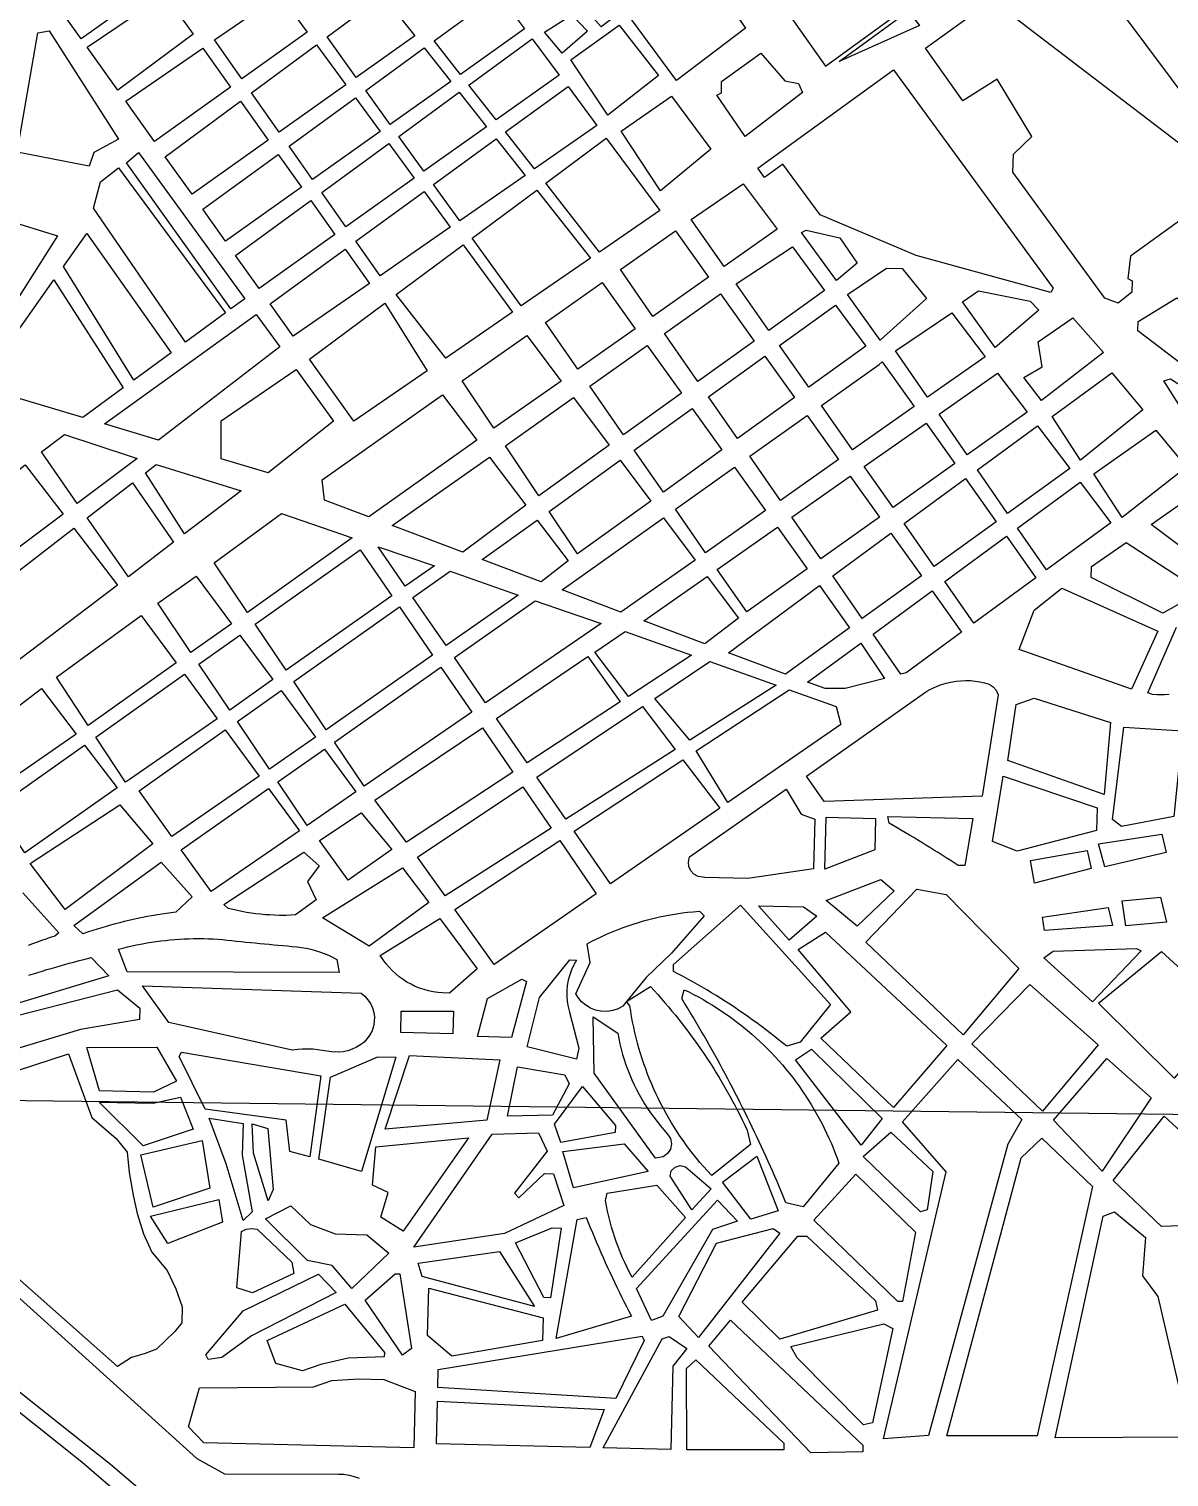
# Model space of a CAD drawing. Extents: x 407811 to 416949, y 4498993 to 4508589.
# Drawn here: x 410173 to 410815, y 4499830 to 4500646 of the extents above; entities that cross this region are included whole.
import ezdxf

# ---------------------------------------------------------------- set-up
doc = ezdxf.new("R2010")
doc.units = 0
doc.header["$LTSCALE"] = 40
doc.header["$MEASUREMENT"] = 0
for name, color, linetype in [('Images', 253, 'CONTINUOUS'), ('ΟΙΚ.ΤΕΤΡΑΓΩΝΑ ΠΟΛΙΧΝΗ', 112, 'CONTINUOUS'), ('υπόλοιπο θεσσαλονίκης', 7, 'CONTINUOUS')]:
    doc.layers.add(name, color=color, linetype=linetype)
picture_1 = doc.add_image_def('image1.tif', size_in_pixel=(10278, 10088))

msp = doc.modelspace()

# ---------------------------------------------------------------- linework, layer by layer
at = {"layer": 'ΟΙΚ.ΤΕΤΡΑΓΩΝΑ ΠΟΛΙΧΝΗ'}
msp.add_lwpolyline([(410552.47, 4500722.5), (410621.18, 4500625.13), (410708.94, 4500689.1), (410796.69, 4500753.06), (410728.28, 4500846.56)], dxfattribs=at)
msp.add_lwpolyline([(410667.66, 4500656.05), (410674.1, 4500648.08), (410628.88, 4500627.78)], close=True, dxfattribs=at)
at = {"layer": 'υπόλοιπο θεσσαλονίκης'}
for points in [[(410428.53, 4500694.57), (410417.91, 4500729.13), (410420.61, 4500735.42), (410508.25, 4500733.32), (410518.47, 4500735.62), (410525.94, 4500729.09), (410525.7, 4500718.92), (410576.08, 4500646.58), (410537.25, 4500617.01), (410507.7, 4500657.1), (410494.76, 4500647.24), (410481.15, 4500662.82), (410478.61, 4500662.88), (410442.77, 4500705.66), (410428.53, 4500694.57)], [(410772.5, 4500676.18), (410815.2, 4500708.19), (410879.29, 4500624.07), (410840.46, 4500594.51), (410830.39, 4500598.57), (410772.5, 4500676.18)], [(410245.21, 4500671.24), (410202.07, 4500640.56), (410186.94, 4500661.81), (410230.75, 4500691.7), (410245.21, 4500671.24)], [(410265.11, 4500643.1), (410222.67, 4500611.64), (410205.51, 4500635.74), (410249.23, 4500665.56), (410265.11, 4500643.1)], [(410329.38, 4500644.3), (410292.54, 4500617.94), (410277.16, 4500639.88), (410314, 4500665.3), (410329.38, 4500644.3)], [(410389.87, 4500642.21), (410356.96, 4500618.77), (410340.51, 4500641.58), (410371.94, 4500664.9), (410389.87, 4500642.21)], [(410451.75, 4500646.12), (410415.67, 4500620.48), (410400.83, 4500639.46), (410437.07, 4500665.86), (410451.75, 4500646.12)], [(410677.48, 4500635.26), (410714.98, 4500662.31), (410866.01, 4500546.89), (410865.89, 4500541.81), (410859.42, 4500536.89), (410851.8, 4500537.07), (410851.92, 4500542.14), (410840.73, 4500552.57), (410792.88, 4500518.15), (410791.31, 4500505.48), (410793.82, 4500504.15), (410793.67, 4500497.8), (410785.9, 4500491.63), (410778.34, 4500494.35), (410726.65, 4500565.47), (410726.9, 4500575.63), (410737.3, 4500585.54), (410717.73, 4500617.78), (410698.38, 4500605.53), (410677.48, 4500635.26)], [(410462.91, 4500644.2), (410478.4, 4500653.99), (410487.08, 4500644.88), (410472.8, 4500632.52), (410462.91, 4500644.2)], [(410177.69, 4500643.81), (410183.98, 4500645.06), (410223.06, 4500584.04), (410209.13, 4500576.47), (410206.58, 4500568.87), (410166.11, 4500576.61), (410177.69, 4500643.81)], [(410477.79, 4500628.6), (410504.95, 4500648.27), (410527.15, 4500619.79), (410498.66, 4500597.6), (410477.79, 4500628.6)], [(410351.12, 4500614.61), (410313.61, 4500587.91), (410298.06, 4500610.08), (410334.59, 4500637.18), (410351.12, 4500614.61)], [(410471.12, 4500620.09), (410435.7, 4500594.87), (410420.4, 4500614.44), (410455.99, 4500640.43), (410471.12, 4500620.09)], [(410286.14, 4500613.36), (410243.28, 4500582.7), (410227.14, 4500605.36), (410270.59, 4500635.35), (410286.14, 4500613.36)], [(410410.14, 4500616.56), (410376.03, 4500592.34), (410362.29, 4500611.38), (410395.25, 4500635.4), (410410.14, 4500616.56)], [(410584.64, 4500632.39), (410598.25, 4500616.82), (410605.84, 4500615.36), (410608.26, 4500610.23), (410575.9, 4500585.59), (410559.93, 4500608.85), (410562.5, 4500610.05), (410562.65, 4500616.4), (410584.64, 4500632.39)], [(410583.1, 4500567.63), (410659.4, 4500622.98), (410749.25, 4500500.13), (410747.92, 4500497.62), (410672.16, 4500518.49), (410618.06, 4500541.39), (410597.13, 4500569.84), (410586.78, 4500562.46), (410583.1, 4500567.63)], [(410492.46, 4500591.7), (410457.28, 4500567.27), (410441.03, 4500588.05), (410476.17, 4500613.73), (410492.46, 4500591.7)], [(410307.31, 4500583.42), (410264.49, 4500552.93), (410249.44, 4500574.05), (410291.76, 4500605.41), (410307.31, 4500583.42)], [(410370.37, 4500588.32), (410332.28, 4500561.29), (410319.18, 4500579.97), (410356.55, 4500607.19), (410370.37, 4500588.32)], [(410430.32, 4500591.03), (410395.08, 4500565.94), (410380.9, 4500585.58), (410414.96, 4500610.46), (410430.32, 4500591.03)], [(410506.07, 4500588.53), (410534.5, 4500608.18), (410556.66, 4500578.43), (410528.15, 4500554.97), (410506.07, 4500588.53)], [(410389.61, 4500562.04), (410351.02, 4500534.57), (410337.49, 4500553.87), (410375.34, 4500581.52), (410389.61, 4500562.04)], [(410451.99, 4500563.6), (410415.2, 4500538.05), (410400.49, 4500558.44), (410435.73, 4500584.18), (410451.99, 4500563.6)], [(410497.73, 4500584.57), (410527.89, 4500543.8), (410493.93, 4500520.4), (410463.64, 4500559.14), (410497.73, 4500584.57)], [(410227.62, 4500570.61), (410234.43, 4500576.4), (410294.15, 4500494.07), (410286.36, 4500488.36), (410227.62, 4500570.61)], [(410326.08, 4500556.88), (410283.3, 4500526.51), (410270.49, 4500544.5), (410312.96, 4500575.44), (410326.08, 4500556.88)], [(410208.98, 4500545.1), (410212.89, 4500559.97), (410223.07, 4500567.94), (410283.29, 4500486.11), (410260.85, 4500469.64), (410208.98, 4500545.1)], [(410458.53, 4500555.33), (410488.86, 4500516.91), (410449.83, 4500490.02), (410422.25, 4500528.28), (410458.53, 4500555.33)], [(410545.59, 4500538.67), (410574.73, 4500558.88), (410593.96, 4500533.37), (410564.04, 4500512.31), (410545.59, 4500538.67)], [(410344.92, 4500530.23), (410302.28, 4500499.86), (410289.03, 4500518.47), (410331.37, 4500549.4), (410344.92, 4500530.23)], [(410409.88, 4500534.36), (410370.4, 4500506.95), (410356.72, 4500526.46), (410395.12, 4500554.51), (410409.88, 4500534.36)], [(410159.7, 4500538.57), (410188.78, 4500529.6), (410149.42, 4500467.56), (410159.7, 4500538.57)], [(410192.04, 4500512.18), (410205.23, 4500530.82), (410252.67, 4500463.64), (410231.66, 4500448.21), (410192.04, 4500512.18)], [(410505.66, 4500510.52), (410536.69, 4500532.39), (410555.34, 4500506.19), (410523.96, 4500484.11), (410505.66, 4500510.52)], [(410607.65, 4500531.47), (410610.22, 4500532.68), (410629.18, 4500528.41), (410639.01, 4500514.21), (410627.34, 4500504.32), (410607.65, 4500531.47)], [(410417.13, 4500524.46), (410444.85, 4500486.59), (410407.29, 4500460.71), (410379.48, 4500496.4), (410417.13, 4500524.46)], [(410570.85, 4500502.58), (410602.49, 4500523.27), (410620.54, 4500498.84), (410589.24, 4500476.3), (410570.85, 4500502.58)], [(410364.35, 4500502.75), (410321.44, 4500472.96), (410308.45, 4500491.2), (410350.7, 4500522.06), (410364.35, 4500502.75)], [(410633.51, 4500496.54), (410655.46, 4500511.26), (410664.36, 4500511.06), (410677.93, 4500494.21), (410651.96, 4500470.69), (410633.51, 4500496.54)], [(410144.31, 4500444.73), (410186.76, 4500504.72), (410225.73, 4500443.87), (410203.02, 4500427.2), (410144.31, 4500444.73)], [(410463.45, 4500480.75), (410495.32, 4500503.23), (410514.03, 4500477.12), (410481.76, 4500454.42), (410463.45, 4500480.75)], [(410698.23, 4500492.45), (410707.27, 4500498.6), (410736.36, 4500492.82), (410741.32, 4500487.62), (410716.68, 4500466.6), (410698.23, 4500492.45)], [(410372.99, 4500491.55), (410396.92, 4500453.57), (410355.55, 4500425.07), (410330.67, 4500460), (410372.99, 4500491.55)], [(410530.55, 4500474.59), (410562.02, 4500496.81), (410580.89, 4500470.29), (410549.29, 4500447.54), (410530.55, 4500474.59)], [(410595.24, 4500467.74), (410626.75, 4500490.44), (410643.75, 4500467.41), (410611.67, 4500444.26), (410595.24, 4500467.74)], [(410796.97, 4500476.12), (410797.09, 4500481.2), (410819.01, 4500494.65), (410866.46, 4500459.21), (410851.89, 4500434.15), (410796.97, 4500476.12)], [(410300.55, 4500485.24), (410313.89, 4500467.06), (410245.6, 4500414.49), (410215.18, 4500423.57), (410300.55, 4500485.24)], [(410660.56, 4500464.74), (410692.23, 4500486.22), (410711.01, 4500461.43), (410678.52, 4500438.64), (410660.56, 4500464.74)], [(410740.9, 4500469.84), (410760.28, 4500483.35), (410777.61, 4500463.88), (410742.65, 4500436.76), (410732.79, 4500449.71), (410743.11, 4500455.8), (410740.9, 4500469.84)], [(410416.66, 4500447.77), (410453.06, 4500473.43), (410472.27, 4500447.74), (410434.42, 4500421.11), (410416.66, 4500447.77)], [(410488.42, 4500444.84), (410520.79, 4500467.69), (410540.02, 4500440.86), (410507.47, 4500417.43), (410488.42, 4500444.84)], [(410555.25, 4500438.93), (410586.96, 4500461.77), (410603.58, 4500438.42), (410571.6, 4500415.33), (410555.25, 4500438.93)], [(410651.34, 4500457.13), (410653.06, 4500458.55), (410671.07, 4500433.41), (410636.32, 4500409.04), (410618.84, 4500434.01), (410651.34, 4500457.13)], [(410323.15, 4500454.24), (410344.16, 4500425.1), (410307.41, 4500396.03), (410280.86, 4500403.96), (410280.9, 4500425.29), (410323.15, 4500454.24)], [(410717.95, 4500452.26), (410734.61, 4500430.26), (410700.86, 4500406.19), (410685.04, 4500429.17), (410717.95, 4500452.26)], [(410748.79, 4500427.72), (410782.42, 4500452.33), (410799.72, 4500431.58), (410764.73, 4500403.2), (410748.79, 4500427.72)], [(410832.98, 4500413.97), (410811.54, 4500447.82), (410815.39, 4500449), (410844.18, 4500430.52), (410832.98, 4500413.97)], [(410405.48, 4500439.88), (410424.81, 4500414.35), (410364.09, 4500371.23), (410339, 4500380.71), (410337.76, 4500392.14), (410405.48, 4500439.88)], [(410479.28, 4500438.38), (410499.33, 4500411.57), (410459.76, 4500383.08), (410440.94, 4500411.32), (410479.28, 4500438.38)], [(410546.12, 4500432.35), (410562.85, 4500409.01), (410529.88, 4500385.21), (410513.46, 4500408.82), (410546.12, 4500432.35)], [(410578.52, 4500405.34), (410610.79, 4500428.29), (410628.43, 4500403.5), (410595.7, 4500380.54), (410578.52, 4500405.34)], [(410179.65, 4500407.83), (410192.68, 4500417.57), (410230.25, 4500405.15), (410233.54, 4500404.13), (410199.86, 4500378.81), (410179.65, 4500407.83)], [(410693.91, 4500401.24), (410659.14, 4500376.44), (410642.91, 4500399.63), (410677.73, 4500424.03), (410693.91, 4500401.24)], [(410740.45, 4500422.55), (410758.66, 4500398.51), (410723.61, 4500373.13), (410706.67, 4500397.75), (410740.45, 4500422.55)], [(410772.17, 4500395.4), (410807.07, 4500419.98), (410824.37, 4500399.23), (410788.11, 4500370.87), (410772.17, 4500395.4)], [(410170.49, 4500400.61), (410191.85, 4500372.79), (410141.32, 4500334.8), (410125.93, 4500365.48), (410170.49, 4500400.61)], [(410244.39, 4500400.76), (410292.2, 4500385.93), (410260.33, 4500361.64), (410238.26, 4500396.04), (410244.39, 4500400.76)], [(410431.93, 4500404.95), (410452.47, 4500377.83), (410416.89, 4500351.26), (410377.17, 4500366.28), (410431.93, 4500404.95)], [(410505.61, 4500403.17), (410522.85, 4500380.14), (410481.57, 4500350.33), (410465.58, 4500374.33), (410505.61, 4500403.17)], [(410536.61, 4500375.53), (410569.88, 4500399.19), (410587.42, 4500374.73), (410553.64, 4500351.04), (410536.61, 4500375.53)], [(410602.24, 4500371.11), (410635.09, 4500394.15), (410651.55, 4500371.03), (410618.58, 4500347.52), (410602.24, 4500371.11)], [(410717.18, 4500368.47), (410682.37, 4500343.25), (410665.4, 4500367.49), (410699.91, 4500392.79), (410717.18, 4500368.47)], [(410231.05, 4500390.47), (410254.14, 4500356.92), (410228.63, 4500337.48), (410205.48, 4500370.73), (410231.05, 4500390.47)], [(410729.27, 4500364.91), (410764.51, 4500390.79), (410781.8, 4500367.96), (410745.51, 4500341.32), (410729.27, 4500364.91)], [(410804.4, 4500366.86), (410830.38, 4500385.11), (410860.38, 4500364.06), (410843.24, 4500337.79), (410804.4, 4500366.86)], [(410276.93, 4500345.38), (410314.95, 4500373.18), (410354.66, 4500359.34), (410295.69, 4500317.44), (410276.93, 4500345.38)], [(410427.82, 4500347.13), (410458.81, 4500369.45), (410476.19, 4500346.45), (410461.1, 4500334.55), (410427.82, 4500347.13)], [(410529.88, 4500370.74), (410547.72, 4500346.89), (410505.95, 4500317.59), (410472.78, 4500330.13), (410529.88, 4500370.74)], [(410197.91, 4500364.89), (410222.52, 4500332.82), (410167.42, 4500290.82), (410146.19, 4500324.96), (410197.91, 4500364.89)], [(410594.1, 4500365.41), (410610.86, 4500342.02), (410576.79, 4500317.73), (410560.18, 4500341.63), (410594.1, 4500365.41)], [(410625.17, 4500338), (410657.95, 4500362.03), (410675.08, 4500337.97), (410641.86, 4500313.91), (410625.17, 4500338)], [(410739.56, 4500336.96), (410704.69, 4500311.36), (410688.28, 4500334.8), (410722.99, 4500360.29), (410739.56, 4500336.96)], [(410376.95, 4500326.82), (410317.54, 4500284.89), (410300.12, 4500310.84), (410359.18, 4500352.74), (410376.95, 4500326.82)], [(410369.21, 4500354.28), (410400.92, 4500343.73), (410384.48, 4500332.14), (410369.21, 4500354.28)], [(410790.31, 4500356.85), (410832.87, 4500329.15), (410810.97, 4500316.97), (410770.78, 4500336.99), (410770.93, 4500343.33), (410790.31, 4500356.85)], [(410245.25, 4500322.64), (410266.79, 4500337.79), (410286.65, 4500311.02), (410263.9, 4500294.85), (410245.25, 4500322.64)], [(410409.76, 4500340.63), (410448.16, 4500327.17), (410407.56, 4500298.68), (410388.83, 4500325.84), (410409.76, 4500340.63)], [(410554.59, 4500337.71), (410572.18, 4500314.2), (410553.26, 4500299.7), (410518.89, 4500312.69), (410554.59, 4500337.71)], [(410617.68, 4500332.51), (410634.72, 4500308.73), (410598.58, 4500282.56), (410566.43, 4500294.72), (410617.68, 4500332.51)], [(410681.09, 4500329.52), (410697.69, 4500306.23), (410666.47, 4500283.31), (410663.58, 4500282.57), (410647.93, 4500305.15), (410681.09, 4500329.52)], [(410730.22, 4500296.54), (410738.57, 4500318.7), (410754.11, 4500331.03), (410808.19, 4500306.87), (410793.43, 4500274.19), (410730.22, 4500296.54)], [(410399.91, 4500293.31), (410340.08, 4500251.31), (410321.84, 4500278.48), (410381.28, 4500320.5), (410399.91, 4500293.31)], [(410457.59, 4500323.86), (410494.85, 4500311.21), (410429.76, 4500266.49), (410412.22, 4500291.92), (410457.59, 4500323.86)], [(410235.94, 4500315.63), (410255.54, 4500288.92), (410206.03, 4500253.73), (410188.22, 4500280.95), (410235.94, 4500315.63)], [(410291.37, 4500304.64), (410309.98, 4500279.55), (410285.69, 4500262.41), (410268.32, 4500288.28), (410291.37, 4500304.64)], [(410508.38, 4500306.62), (410545.67, 4500293.37), (410510.19, 4500270.08), (410491.19, 4500295.04), (410508.38, 4500306.62)], [(410640.96, 4500300.03), (410654.31, 4500280.19), (410632.29, 4500274.53), (410620.91, 4500274.57), (410611.08, 4500278.09), (410640.96, 4500300.03)], [(410421.96, 4500261.13), (410361.41, 4500219.53), (410344.72, 4500244.4), (410404.56, 4500286.53), (410421.96, 4500261.13)], [(410505.51, 4500267.02), (410453.12, 4500232.63), (410435.81, 4500257.73), (410487.4, 4500292.49), (410505.51, 4500267.02)], [(410555.97, 4500289.71), (410593.44, 4500276.4), (410544.71, 4500245.4), (410524.95, 4500268.93), (410555.97, 4500289.71)], [(410260.22, 4500282.54), (410278.64, 4500257.44), (410229.85, 4500223.72), (410226.97, 4500221.72), (410210.33, 4500247.15), (410260.22, 4500282.54)], [(410610.52, 4500225.2), (410676.83, 4500272.14), (410679.12, 4500273.53), (410681.5, 4500274.76), (410683.94, 4500275.85), (410686.45, 4500276.78), (410689.02, 4500277.56), (410691.62, 4500278.18), (410694.71, 4500278.69), (410697.37, 4500278.95), (410700.05, 4500279.06), (410702.72, 4500278.99), (410705.39, 4500278.76), (410708.04, 4500278.36), (410710.66, 4500277.81), (410713.21, 4500277.01), (410715.46, 4500275.56), (410717.21, 4500273.54), (410718.37, 4500270.9), (410709.39, 4500213.94), (410620.35, 4500210.98), (410610.52, 4500225.2)], [(410179.75, 4500274.5), (410199.23, 4500248.9), (410148.85, 4500213.83), (410146.31, 4500211.3), (410130.8, 4500237.22), (410179.75, 4500274.5)], [(410314.58, 4500273.34), (410334.02, 4500247.12), (410308.03, 4500229.12), (410290.01, 4500255.97), (410314.58, 4500273.34)], [(410600.73, 4500273.81), (410627.21, 4500264.4), (410629.72, 4500254.24), (410566.21, 4500210.26), (410548.39, 4500239.4), (410600.73, 4500273.81)], [(410518.05, 4500264.31), (410536.45, 4500240.14), (410474.93, 4500201.01), (410458.69, 4500224.55), (410518.05, 4500264.31)], [(410723.84, 4500233.92), (410728.41, 4500265.58), (410738.66, 4500269.15), (410781.54, 4500255.42), (410778.04, 4500214.84), (410723.84, 4500233.92)], [(410283.23, 4500251.18), (410302.33, 4500225.16), (410253.15, 4500191.1), (410234.73, 4500216.89), (410283.23, 4500251.18)], [(410445.1, 4500227.37), (410385.25, 4500188), (410367.38, 4500211.64), (410427.93, 4500252.42), (410445.1, 4500227.37)], [(410789.1, 4500252.69), (410822.1, 4500250.63), (410817.14, 4500202.47), (410787.77, 4500196.82), (410782.78, 4500200.75), (410789.1, 4500252.69)], [(410203.99, 4500242.65), (410222.37, 4500218.5), (410170.28, 4500182.05), (410153.55, 4500206.86), (410203.99, 4500242.65)], [(410339.01, 4500240.38), (410356.8, 4500216.35), (410329.32, 4500197.41), (410312.84, 4500221.96), (410339.01, 4500240.38)], [(410540.81, 4500234.41), (410561.6, 4500207.06), (410500.13, 4500164.49), (410479.64, 4500194.19), (410540.81, 4500234.41)], [(410715.13, 4500188.39), (410721.09, 4500225.09), (410774.04, 4500207.32), (410773.74, 4500194.61), (410728.98, 4500182.98), (410715.13, 4500188.39)], [(410307.46, 4500218.17), (410324.92, 4500194.38), (410275.25, 4500160.16), (410258.46, 4500183.67), (410307.46, 4500218.17)], [(410466.73, 4500195.79), (410406.95, 4500157.68), (410391.37, 4500179.45), (410450.7, 4500219.2), (410466.73, 4500195.79)], [(410598.91, 4500217.85), (410607.47, 4500203.68), (410615.03, 4500200.95), (410614.36, 4500173.01), (410577.38, 4500167.55), (410553.25, 4500168.12), (410549.37, 4500168.59), (410547.08, 4500169.86), (410545.31, 4500171.79), (410544.22, 4500174.18), (410543.93, 4500176.78), (410544.63, 4500179.76), (410598.91, 4500217.85)], [(410173.43, 4500175.93), (410223.79, 4500209.03), (410242.33, 4500186.99), (410193.15, 4500150.05), (410173.43, 4500175.93)], [(410336.18, 4500188.9), (410359.67, 4500204.51), (410376.96, 4500183.77), (410352.41, 4500166.57), (410336.18, 4500188.9)], [(410621.41, 4500202.07), (410649.36, 4500201.4), (410648.93, 4500183.62), (410620.72, 4500172.86), (410621.41, 4500202.07)], [(410656.24, 4500202.51), (410704, 4500201.36), (410699.56, 4500174.79), (410695.75, 4500174.88), (410693.5, 4500176.34), (410691.25, 4500177.79), (410688.99, 4500179.23), (410686.73, 4500180.67), (410684.47, 4500182.1), (410682.2, 4500183.52), (410679.92, 4500184.94), (410677.64, 4500186.34), (410675.36, 4500187.74), (410673.07, 4500189.14), (410670.78, 4500190.52), (410668.48, 4500191.9), (410666.18, 4500193.27), (410663.87, 4500194.63), (410661.56, 4500195.98), (410659.25, 4500197.33), (410656.92, 4500198.67), (410656.24, 4500202.51)], [(410492.03, 4500158.88), (410434.57, 4500119.09), (410412.44, 4500150.01), (410471.5, 4500188.84), (410492.03, 4500158.88)], [(410774.83, 4500186.96), (410810.55, 4500192.46), (410812.84, 4500182.24), (410778.34, 4500174.17), (410774.83, 4500186.96)], [(410282.45, 4500152.79), (410327.37, 4500182.42), (410336.08, 4500174.58), (410329.51, 4500165.84), (410334.35, 4500155.57), (410322.71, 4500146.95), (410320.08, 4500146.82), (410317.46, 4500146.75), (410313.51, 4500146.75), (410310.88, 4500146.82), (410308.26, 4500146.95), (410305.63, 4500147.13), (410303.02, 4500147.37), (410300.4, 4500147.67), (410297.8, 4500148.02), (410295.2, 4500148.43), (410292.61, 4500148.9), (410290.04, 4500149.42), (410287.47, 4500150), (410284.92, 4500150.64), (410282.45, 4500152.79)], [(410736.48, 4500177.71), (410768.39, 4500183.31), (410770.69, 4500173.09), (410738.72, 4500164.96), (410736.48, 4500177.71)], [(410198.02, 4500141.04), (410247.16, 4500176.71), (410264.49, 4500157.24), (410255.39, 4500148.56), (410252.78, 4500148.23), (410250.18, 4500147.87), (410247.58, 4500147.48), (410244.98, 4500147.06), (410241.74, 4500146.51), (410239.16, 4500146.03), (410236.58, 4500145.53), (410234, 4500145), (410231.43, 4500144.44), (410228.87, 4500143.85), (410226.31, 4500143.24), (410223.76, 4500142.6), (410221.22, 4500141.94), (410218.68, 4500141.25), (410216.15, 4500140.53), (410213.63, 4500139.78), (410211.11, 4500139.01), (410208.61, 4500138.22), (410206.11, 4500137.39), (410203.01, 4500136.33), (410198.02, 4500141.04)], [(410337.92, 4500145.32), (410383.07, 4500173.46), (410397.86, 4500154.05), (410364.23, 4500129.44), (410337.92, 4500145.32)], [(410639.01, 4500140.66), (410621.56, 4500155.05), (410652.35, 4500167.03), (410659.82, 4500160.49), (410639.01, 4500140.66)], [(410643.88, 4500131.65), (410672.55, 4500161.46), (410689, 4500158.53), (410729.95, 4500116.88), (410698.56, 4500079.52), (410643.88, 4500131.65)], [(410788.05, 4500154.88), (410809.7, 4500156.91), (410813.18, 4500142.85), (410790.25, 4500140.86), (410788.05, 4500154.88)], [(410486.93, 4500130.7), (410489.63, 4500132.13), (410492.37, 4500133.5), (410495.12, 4500134.83), (410497.91, 4500136.1), (410500.72, 4500137.32), (410503.55, 4500138.47), (410507.12, 4500139.84), (410510, 4500140.88), (410512.9, 4500141.85), (410515.82, 4500142.77), (410518.75, 4500143.63), (410521.7, 4500144.44), (410524.67, 4500145.18), (410527.65, 4500145.87), (410530.64, 4500146.5), (410533.65, 4500147.07), (410537.42, 4500147.69), (410540.45, 4500148.14), (410543.49, 4500148.51), (410546.53, 4500148.82), (410550.25, 4500149.13), (410552.73, 4500146.53), (410534.43, 4500125.37), (410520.13, 4500111.74), (410509.13, 4500098.13), (410507.03, 4500095.53), (410504.33, 4500094.1), (410501.43, 4500093.14), (410498.42, 4500092.65), (410494.6, 4500092.76), (410491.61, 4500093.39), (410488.77, 4500094.52), (410486.15, 4500096.08), (410483.81, 4500098.05), (410481.84, 4500100.39), (410480.51, 4500102.52), (410488.56, 4500120.11), (410486.93, 4500130.7)], [(410573.21, 4500152.4), (410623.98, 4500096.55), (410606.95, 4500075.36), (410599.27, 4500073), (410596.91, 4500074.95), (410594.53, 4500076.87), (410592.14, 4500078.77), (410589.73, 4500080.65), (410587.3, 4500082.52), (410584.85, 4500084.36), (410582.39, 4500086.18), (410579.92, 4500087.98), (410577.43, 4500089.75), (410574.92, 4500091.5), (410572.4, 4500093.23), (410569.86, 4500094.94), (410567.31, 4500096.63), (410564.74, 4500098.3), (410562.16, 4500099.94), (410559.57, 4500101.56), (410556.96, 4500103.16), (410554.33, 4500104.73), (410551.7, 4500106.28), (410549.05, 4500107.81), (410546.39, 4500109.33), (410543.71, 4500110.81), (410541.02, 4500112.27), (410538.32, 4500113.7), (410535.46, 4500115.18), (410535.55, 4500118.99), (410573.21, 4500152.4)], [(410583.37, 4500152.15), (410608.77, 4500151.55), (410616.27, 4500146.28), (410600.7, 4500132.68), (410583.37, 4500152.15)], [(410743.35, 4500145.79), (410780.33, 4500151.25), (410782.63, 4500141.04), (410744.44, 4500138.14), (410743.35, 4500145.79)], [(410404, 4500145.01), (410424.93, 4500116.55), (410409.35, 4500102.95), (410405.41, 4500103.02), (410402.79, 4500103.26), (410400.19, 4500103.66), (410397.62, 4500104.21), (410395.09, 4500104.91), (410392.6, 4500105.76), (410390.17, 4500106.76), (410387.81, 4500107.9), (410385.51, 4500109.19), (410383.3, 4500110.6), (410381.17, 4500112.16), (410379.15, 4500113.83), (410377.22, 4500115.62), (410375.41, 4500117.53), (410373.71, 4500119.53), (410372.14, 4500121.63), (410370.46, 4500124.21), (410404, 4500145.01)], [(410223.07, 4500127.64), (410225.61, 4500128.31), (410228.16, 4500128.95), (410230.72, 4500129.55), (410233.29, 4500130.1), (410236.52, 4500130.75), (410239.11, 4500131.22), (410241.7, 4500131.63), (410244.3, 4500132.02), (410246.91, 4500132.36), (410249.52, 4500132.67), (410252.14, 4500132.93), (410254.76, 4500133.16), (410257.38, 4500133.34), (410260, 4500133.48), (410262.63, 4500133.58), (410265.26, 4500133.64), (410267.89, 4500133.66), (410271.18, 4500133.62), (410273.8, 4500133.54), (410276.43, 4500133.43), (410279.06, 4500133.26), (410281.68, 4500133.06), (410284.3, 4500132.83), (410286.91, 4500132.55), (410289.52, 4500132.26), (410292.14, 4500131.98), (410294.75, 4500131.71), (410297.36, 4500131.44), (410299.98, 4500131.18), (410302.59, 4500130.92), (410305.21, 4500130.67), (410307.83, 4500130.43), (410310.45, 4500130.19), (410313.06, 4500129.95), (410315.68, 4500129.72), (410318.3, 4500129.5), (410320.92, 4500129.28), (410323.54, 4500129.05), (410326.15, 4500128.71), (410328.73, 4500128.25), (410331.3, 4500127.68), (410333.84, 4500126.99), (410336.34, 4500126.18), (410338.8, 4500125.27), (410341.23, 4500124.24), (410343.6, 4500123.12), (410345.92, 4500121.88), (410347.36, 4500114.59), (410227.9, 4500114.91), (410223.07, 4500127.64)], [(410605.66, 4500127.48), (410621.14, 4500137.28), (410689.52, 4500073.39), (410659.46, 4500038.53), (410618.45, 4500077.62), (410635.32, 4500092.47), (410605.66, 4500127.48)], [(410744.07, 4500122.91), (410749.24, 4500126.59), (410796.3, 4500128), (410798.81, 4500126.67), (410771.44, 4500098.11), (410744.07, 4500122.91)], [(410774.89, 4500097.37), (410810.24, 4500126.41), (410848.8, 4500091.17), (410817.44, 4500055.08), (410774.89, 4500097.37)], [(410453.11, 4500072.68), (410460.13, 4500100.47), (410477.16, 4500121.66), (410480.97, 4500121.57), (410479.45, 4500118.91), (410478.16, 4500116.14), (410477.11, 4500113.27), (410476.31, 4500110.31), (410475.77, 4500107.31), (410475.48, 4500104.26), (410475.45, 4500101.2), (410475.68, 4500098.15), (410476.17, 4500095.13), (410476.91, 4500092.17), (410482.33, 4500071.99), (410480.91, 4500065.67), (410453.11, 4500072.68)], [(410236.61, 4500107.08), (410359.79, 4500102.86), (410361.8, 4500101.18), (410363.55, 4500099.22), (410364.98, 4500097.01), (410366.07, 4500094.63), (410366.8, 4500092.1), (410367.14, 4500089.5), (410367.09, 4500086.87), (410366.66, 4500084.28), (410365.84, 4500081.79), (410364.66, 4500079.43), (410363.15, 4500077.29), (410361.34, 4500075.39), (410359.26, 4500073.77), (410357, 4500072.43), (410354.61, 4500071.34), (410352.12, 4500070.51), (410349.55, 4500069.95), (410346.94, 4500069.67), (410343, 4500069.78), (410340.41, 4500070.21), (410337.82, 4500070.7), (410335.22, 4500071.06), (410332.6, 4500071.29), (410329.32, 4500071.4), (410326.69, 4500071.34), (410324.07, 4500071.16), (410320.9, 4500070.77), (410251.37, 4500086.4), (410236.61, 4500107.08)], [(410430.89, 4500099.9), (410450.21, 4500110.87), (410452.72, 4500109.54), (410444.34, 4500077.97), (410425.29, 4500078.43), (410430.89, 4500099.9)], [(410509.13, 4500098.13), (410522.55, 4500106.6), (410524.63, 4500104.35), (410526.68, 4500102.09), (410528.72, 4500099.79), (410530.73, 4500097.49), (410532.71, 4500095.17), (410534.68, 4500092.83), (410536.62, 4500090.45), (410538.53, 4500088.07), (410540.43, 4500085.67), (410542.3, 4500083.25), (410544.14, 4500080.81), (410545.96, 4500078.35), (410547.76, 4500075.87), (410549.53, 4500073.38), (410551.28, 4500070.87), (410553, 4500068.34), (410554.7, 4500065.79), (410556.37, 4500063.23), (410558.01, 4500060.65), (410559.63, 4500058.05), (410561.23, 4500055.44), (410562.79, 4500052.81), (410564.34, 4500050.17), (410565.85, 4500047.51), (410567.34, 4500044.84), (410568.8, 4500042.16), (410570.24, 4500039.45), (410571.65, 4500036.73), (410573.03, 4500034.01), (410574.38, 4500031.26), (410575.71, 4500028.51), (410577.01, 4500025.73), (410578.89, 4500017.58), (410557.06, 4500000.13), (410554.46, 4500002.93), (410552.43, 4500005.23), (410550.44, 4500007.55), (410548.49, 4500009.9), (410546.58, 4500012.29), (410544.72, 4500014.73), (410542.89, 4500017.18), (410541.11, 4500019.67), (410539.37, 4500022.19), (410537.68, 4500024.74), (410536.03, 4500027.32), (410534.43, 4500029.91), (410532.87, 4500032.55), (410531.36, 4500035.21), (410529.9, 4500037.9), (410528.48, 4500040.61), (410527.11, 4500043.35), (410525.79, 4500046.1), (410524.52, 4500048.89), (410523.3, 4500051.69), (410522.12, 4500054.51), (410521, 4500057.35), (410519.92, 4500060.23), (410518.89, 4500063.11), (410517.92, 4500066.01), (410517, 4500068.92), (410516.12, 4500071.85), (410515.3, 4500074.8), (410514.53, 4500077.77), (410513.81, 4500080.74), (410513.15, 4500083.72), (410512.53, 4500086.72), (410511.97, 4500089.72), (410511.46, 4500092.74), (410511.01, 4500095.76), (410509.13, 4500098.13)], [(410703.52, 4500074.32), (410736.09, 4500107.84), (410774.68, 4500073.89), (410743.29, 4500036.52), (410703.52, 4500074.32)], [(410149.69, 4500086.29), (410222.58, 4500104.88), (410235.04, 4500094.41), (410234.89, 4500088.06), (410201.71, 4500082.51), (410163.3, 4500070.72), (410149.69, 4500086.29)], [(410608.56, 4499982.57), (410598.84, 4499984.81), (410597.68, 4499987.64), (410596.5, 4499990.46), (410595.02, 4499993.99), (410593.82, 4499996.8), (410592.61, 4499999.61), (410591.38, 4500002.41), (410590.15, 4500005.21), (410588.91, 4500008.01), (410587.65, 4500010.8), (410586.38, 4500013.59), (410585.11, 4500016.36), (410583.82, 4500019.14), (410582.52, 4500021.91), (410581.21, 4500024.67), (410579.89, 4500027.43), (410578.55, 4500030.18), (410577.21, 4500032.93), (410575.86, 4500035.67), (410574.49, 4500038.42), (410573.12, 4500041.15), (410571.73, 4500043.88), (410570.34, 4500046.6), (410568.93, 4500049.31), (410567.51, 4500052.03), (410566.08, 4500054.74), (410564.64, 4500057.43), (410563.19, 4500060.13), (410561.73, 4500062.82), (410560.26, 4500065.49), (410558.78, 4500068.17), (410557.29, 4500070.85), (410555.78, 4500073.51), (410554.27, 4500076.17), (410552.74, 4500078.82), (410551.21, 4500081.46), (410549.67, 4500084.11), (410548.11, 4500086.74), (410546.55, 4500089.37), (410544.97, 4500092), (410543.38, 4500094.61), (410541.79, 4500097.22), (410540.18, 4500099.82), (410541.57, 4500104.87), (410544.13, 4500103.61), (410546.86, 4500102.22), (410549.55, 4500100.78), (410552.22, 4500099.28), (410554.87, 4500097.74), (410557.48, 4500096.16), (410560.07, 4500094.52), (410562.62, 4500092.84), (410565.15, 4500091.11), (410567.64, 4500089.34), (410570.11, 4500087.52), (410572.53, 4500085.66), (410574.93, 4500083.75), (410577.29, 4500081.82), (410579.61, 4500079.82), (410581.9, 4500077.79), (410584.16, 4500075.73), (410586.37, 4500073.61), (410588.55, 4500071.47), (410590.68, 4500069.27), (410592.78, 4500067.05), (410594.84, 4500064.79), (410596.85, 4500062.48), (410598.83, 4500060.15), (410600.76, 4500057.78), (410602.65, 4500055.37), (410604.5, 4500052.92), (410606.3, 4500050.45), (410608.05, 4500047.95), (410609.77, 4500045.41), (410611.43, 4500042.85), (410613.05, 4500040.26), (410614.62, 4500037.63), (410616.15, 4500034.97), (410617.63, 4500032.29), (410619.05, 4500029.59), (410620.43, 4500026.86), (410621.76, 4500024.11), (410623.05, 4500021.32), (410624.28, 4500018.53), (410625.46, 4500015.71), (410626.59, 4500012.86), (410627.66, 4500010), (410628.69, 4500007.12), (410608.56, 4499982.57)], [(410382.15, 4500092.76), (410411.65, 4500092.73), (410411.35, 4500080.03), (410382.13, 4500080.73), (410382.15, 4500092.76)], [(410490.37, 4500089.58), (410504.13, 4500080.36), (410504.7, 4500077.35), (410505.34, 4500074.36), (410506.07, 4500071.39), (410506.88, 4500068.44), (410507.77, 4500065.51), (410508.74, 4500062.61), (410509.79, 4500059.74), (410510.91, 4500056.89), (410512.12, 4500054.08), (410513.4, 4500051.31), (410514.76, 4500048.56), (410516.19, 4500045.85), (410517.69, 4500043.2), (410519.27, 4500040.57), (410520.92, 4500037.99), (410522.64, 4500035.46), (410524.43, 4500032.98), (410526.28, 4500030.55), (410528.2, 4500028.17), (410530.19, 4500025.84), (410532.24, 4500023.57), (410533.92, 4500021.11), (410534.45, 4500018.12), (410533.85, 4500015.13), (410532.22, 4500012.56), (410529.77, 4500010.75), (410525.33, 4500009.97), (410490.89, 4500057.81), (410490.37, 4500089.58)], [(410125.86, 4500046.21), (410195.03, 4500068.69), (410208.15, 4500032.8), (410221.85, 4500021.03), (410228.02, 4500013.26), (410229.02, 4500001.81), (410231.26, 4499989.05), (410233.56, 4499978.83), (410237.09, 4499967.32), (410241.93, 4499957.03), (410250.58, 4499946.66), (410255.42, 4499936.38), (410258.99, 4499926.13), (410258.78, 4499917.24), (410254.85, 4499912.25), (410249.64, 4499907.29), (410244.44, 4499902.33), (410238.03, 4499899.95), (410230.35, 4499897.59), (410222.61, 4499892.69), (410167.84, 4499941.02), (410120.72, 4499990.42), (410125.86, 4500046.21)], [(410205.28, 4500072.26), (410244.68, 4500072.58), (410255.66, 4500053.27), (410242.81, 4500047.22), (410212.32, 4500047.95), (410205.28, 4500072.26)], [(410258.6, 4500069.71), (410337.07, 4500056.4), (410330.9, 4500010.8), (410319.53, 4500013.63), (410317.42, 4500031.46), (410271.81, 4500037.63), (410257.26, 4500067.21), (410258.6, 4500069.71)], [(410342.53, 4500055.66), (410369.1, 4500067.07), (410379.26, 4500066.83), (410359.94, 4500002.49), (410335.95, 4500009.41), (410342.53, 4500055.66)], [(410386.89, 4500067.72), (410437.69, 4500065.43), (410430.52, 4500031.3), (410373.21, 4500026.31), (410386.89, 4500067.72)], [(410604.17, 4500065.27), (410613.21, 4500071.4), (410652.95, 4500032.33), (410641.16, 4500017.37), (410604.17, 4500065.27)], [(410664.51, 4500030.43), (410695.69, 4500065.62), (410731.73, 4500031.72), (410723.78, 4500017.93), (410679.2, 4499853.83), (410653.74, 4499851.89), (410689.09, 4500002.24), (410664.51, 4500030.43)], [(410749.52, 4500031.29), (410779.58, 4500066.15), (410804.47, 4500043.95), (410776.8, 4500002.69), (410749.52, 4500031.29)], [(410447.76, 4500061.38), (410474.34, 4500056.92), (410476.76, 4500051.79), (410467.45, 4500034.22), (410442.01, 4500033.56), (410447.76, 4500061.38)], [(410484.35, 4500050.34), (410502.89, 4500028.3), (410502.8, 4500024.49), (410472.17, 4500018.87), (410468.6, 4500029.12), (410484.35, 4500050.34)], [(410212.17, 4500041.6), (410242.66, 4500040.86), (410257.99, 4500044.31), (410265.19, 4500026.35), (410237, 4500016.86), (410212.17, 4500041.6)], [(410783.02, 4499997.46), (410811.85, 4500033.62), (410864.07, 4499985.36), (410839.46, 4499965.62), (410831.99, 4499972.15), (410810.36, 4499971.39), (410783.02, 4499997.46)], [(410274.23, 4500032.49), (410293.22, 4500029.49), (410292.8, 4500011.72), (410298.39, 4499979.82), (410293.19, 4499974.86), (410283.79, 4500006.85), (410274.23, 4500032.49)], [(410298.3, 4500029.37), (410307.13, 4500026.62), (410310.13, 4499992.25), (410307.44, 4499985.95), (410299.18, 4500012.83), (410298.3, 4500029.37)], [(410235.61, 4500011.81), (410270.12, 4500019.88), (410274.56, 4499993.1), (410242.54, 4499982.43), (410235.61, 4500011.81)], [(410367.89, 4500016.28), (410420.12, 4500021.38), (410383.28, 4499968.9), (410370.76, 4499976.82), (410374.91, 4499990.7), (410366.11, 4499994.72), (410367.89, 4500016.28)], [(410433.45, 4500023.55), (410459.58, 4500024.24), (410464.42, 4500013.97), (410446.07, 4499990.26), (410448.55, 4499987.66), (410462.85, 4500001.3), (410467.93, 4500001.18), (410473.86, 4499983.25), (410440.44, 4499967.53), (410389.42, 4499959.86), (410433.45, 4500023.55)], [(410473.32, 4500013.76), (410507.73, 4500018.01), (410521.34, 4500002.44), (410479.18, 4499993.28), (410473.32, 4500013.76)], [(410642.28, 4500010.99), (410657.85, 4500024.59), (410681.47, 4500002.43), (410678.42, 4499980.9), (410674.58, 4499979.72), (410642.28, 4500010.99)], [(410689.36, 4499853.58), (410731.22, 4500010.13), (410742.92, 4500021.28), (410771.5, 4499993.92), (410740.2, 4499853.64), (410689.36, 4499853.58)], [(410563.13, 4499996.36), (410582.55, 4500011.14), (410594.53, 4499980.37), (410579.16, 4499975.65), (410563.13, 4499996.36)], [(410545.84, 4499980.91), (410533.67, 4499999.83), (410534.33, 4500002.78), (410536.41, 4500004.98), (410539.32, 4500005.79), (410542.24, 4500005), (410556.69, 4499992.7), (410545.84, 4499980.91)], [(410614.54, 4499974.97), (410638.23, 4500000.92), (410671.76, 4499968.35), (410664.48, 4499929.14), (410661.93, 4499929.21), (410614.54, 4499974.97)], [(410498.17, 4499990.29), (410526.24, 4499994.71), (410542.33, 4499976.53), (410512.3, 4499942.94), (410510.85, 4499945.64), (410509.46, 4499948.37), (410508.13, 4499951.12), (410506.87, 4499953.9), (410505.67, 4499956.72), (410504.54, 4499959.56), (410503.47, 4499962.43), (410502.47, 4499965.32), (410501.53, 4499968.23), (410500.66, 4499971.16), (410499.86, 4499974.12), (410499.12, 4499977.09), (410498.45, 4499980.08), (410497.86, 4499983.07), (410497.33, 4499986.09), (410498.17, 4499990.29)], [(410241.15, 4499977.37), (410279.49, 4499986.62), (410281.73, 4499973.87), (410250.94, 4499961.89), (410241.15, 4499977.37)], [(410514.69, 4499936.54), (410560.35, 4499986.27), (410571.51, 4499974.56), (410557.42, 4499969.82), (410529.57, 4499920.93), (410523.15, 4499918.54), (410514.69, 4499936.54)], [(410305.92, 4499975.83), (410320.08, 4499983.12), (410331.27, 4499972.69), (410345.12, 4499967.26), (410362.9, 4499966.85), (410375.36, 4499956.38), (410354.55, 4499936.55), (410343.42, 4499949.52), (410329.51, 4499952.39), (410305.92, 4499975.83)], [(410469.53, 4499908.39), (410481.3, 4499975.45), (410486.41, 4499976.6), (410487.55, 4499973.76), (410488.7, 4499970.92), (410489.86, 4499968.09), (410491.04, 4499965.27), (410492.24, 4499962.45), (410493.45, 4499959.64), (410494.67, 4499956.84), (410495.91, 4499954.04), (410497.16, 4499951.25), (410498.42, 4499948.46), (410499.7, 4499945.68), (410501, 4499942.92), (410502.3, 4499940.14), (410503.63, 4499937.39), (410504.96, 4499934.63), (410506.31, 4499931.89), (410507.67, 4499929.15), (410509.05, 4499926.42), (410510.44, 4499923.69), (410511.85, 4499920.97), (410469.53, 4499908.39)], [(410750.35, 4499852.38), (410777.46, 4499977.27), (410783.87, 4499979.65), (410801.32, 4499965.26), (410799.54, 4499943.7), (410808.16, 4499932.06), (410826.6, 4499852.85), (410750.35, 4499852.38)], [(410289.75, 4499936.83), (410292.26, 4499968.74), (410295.04, 4499969.97), (410298.07, 4499970.38), (410301.08, 4499969.89), (410320.59, 4499951.34), (410321.71, 4499944.95), (410298.58, 4499934.08), (410289.75, 4499936.83)], [(410446.67, 4499962.3), (410467.21, 4499970.7), (410472.29, 4499970.58), (410466.27, 4499931.34), (410462.46, 4499931.43), (410446.67, 4499962.3)], [(410538.46, 4499920.72), (410559.78, 4499962.14), (410591.74, 4499970.26), (410595.49, 4499967.64), (410549.62, 4499909.02), (410538.46, 4499920.72)], [(410574.23, 4499928.76), (410605.62, 4499966.12), (410610.7, 4499966), (410649.23, 4499929.51), (410650.38, 4499924.39), (410595.34, 4499907.92), (410574.23, 4499928.76)], [(410391.75, 4499950.91), (410437.66, 4499957.43), (410457.26, 4499926.47), (410394.11, 4499943.22), (410391.75, 4499950.91)], [(410335.68, 4499944.62), (410345.6, 4499934.23), (410298, 4499909.95), (410281.19, 4499897.64), (410273.53, 4499896.56), (410272.33, 4499899.13), (410293.25, 4499924.04), (410335.68, 4499944.62)], [(410362.02, 4499930.02), (410378.9, 4499944.86), (410381.44, 4499944.8), (410388.06, 4499902.71), (410382.89, 4499899.03), (410362.02, 4499930.02)], [(410397.77, 4499936.79), (410462.19, 4499920), (410461.88, 4499907.3), (410410.83, 4499898.36), (410397.13, 4499910.13), (410397.77, 4499936.79)], [(410350.53, 4499927.75), (410372.76, 4499900.54), (410372.7, 4499898), (410352.35, 4499897.22), (410337.01, 4499893.77), (410326.76, 4499890.21), (410311.61, 4499894.37), (410306.83, 4499907.2), (410350.53, 4499927.75)], [(410555.52, 4499904.06), (410567.64, 4499918.75), (410642.22, 4499848.36), (410642.13, 4499844.55), (410612.88, 4499843.97), (410555.52, 4499904.06)], [(410601.6, 4499903.96), (410654.01, 4499916.68), (410659.03, 4499914.02), (410647.6, 4499860.93), (410642.49, 4499859.79), (410605.26, 4499897.52), (410601.6, 4499903.96)], [(410403.03, 4499890.92), (410517.86, 4499909.78), (410519.07, 4499907.2), (410503.04, 4499874.56), (410402.79, 4499880.77), (410403.03, 4499890.92)], [(410496.03, 4499846.77), (410529.26, 4499908.23), (410533.1, 4499909.42), (410543.11, 4499902.82), (410535.25, 4499892.84), (410534.13, 4499845.86), (410496.03, 4499846.77)], [(410543.02, 4499845.64), (410542.84, 4499891.4), (410548.04, 4499896.35), (410597.76, 4499849.42), (410597.67, 4499845.61), (410543.02, 4499845.64)], [(410268.78, 4499880.55), (410332.9, 4499881.17), (410343.15, 4499884.73), (410358.43, 4499885.64), (410372.4, 4499885.3), (410390.03, 4499878.53), (410389.27, 4499846.78), (410271.15, 4499849.61), (410262.47, 4499858.71), (410268.78, 4499880.55)], [(410402.03, 4499849.02), (410402.61, 4499873.15), (410496.54, 4499868.35), (410488.41, 4499846.95), (410402.03, 4499849.02)]]:
    msp.add_lwpolyline(points, close=True, dxfattribs=at)
for points in [[(410814.61, 4500271.11), (410811.93, 4500271.03), (410807.91, 4500271.05), (410805.24, 4500271.18), (410802.57, 4500272.16), (410818.74, 4500309.05)], [(410169.23, 4500159.51), (410189.58, 4500136.92), (410187.16, 4500135.1), (410184.68, 4500134.24), (410182.19, 4500133.37), (410179.71, 4500132.5), (410177.24, 4500131.62), (410174.77, 4500130.72), (410172.3, 4500129.81)], [(410172.64, 4500113.06), (410175.15, 4500113.85), (410177.66, 4500114.63), (410180.17, 4500115.4), (410182.69, 4500116.16), (410185.21, 4500116.9), (410187.74, 4500117.63), (410190.26, 4500118.36), (410192.79, 4500119.07), (410195.33, 4500119.77), (410197.87, 4500120.45), (410201.04, 4500121.3), (410203.59, 4500121.97), (410207.76, 4500123.02), (410217.68, 4500112.62), (410147.27, 4500091.43)], [(410167.6, 4499930.85), (410267.12, 4499840.81), (410267.12, 4499840.81), (410282.74, 4499832.23), (410347, 4499832), (410349.98, 4499831.87), (410352.93, 4499831.42), (410355.82, 4499830.68), (410358.61, 4499829.64)], [(410305.37, 4499763.34), (410218.5, 4499837.39), (410160.13, 4499884.02)], [(410163.61, 4499869.96), (410202.52, 4499838.9), (410202.52, 4499838.9), (410298.97, 4499755.71)]]:
    msp.add_lwpolyline(points, dxfattribs=at)

# ---------------------------------------------------------------- pictures from other files: only their frames are drawn
at = {"layer": 'Images'}
image = msp.add_image(picture_1, insert=(408162.93, 4500066.58), size_in_units=(8683.96, 8523.43), rotation=-0.692303, dxfattribs=at)
image.dxf.flags = 15

doc.saveas('drawing.dxf')
